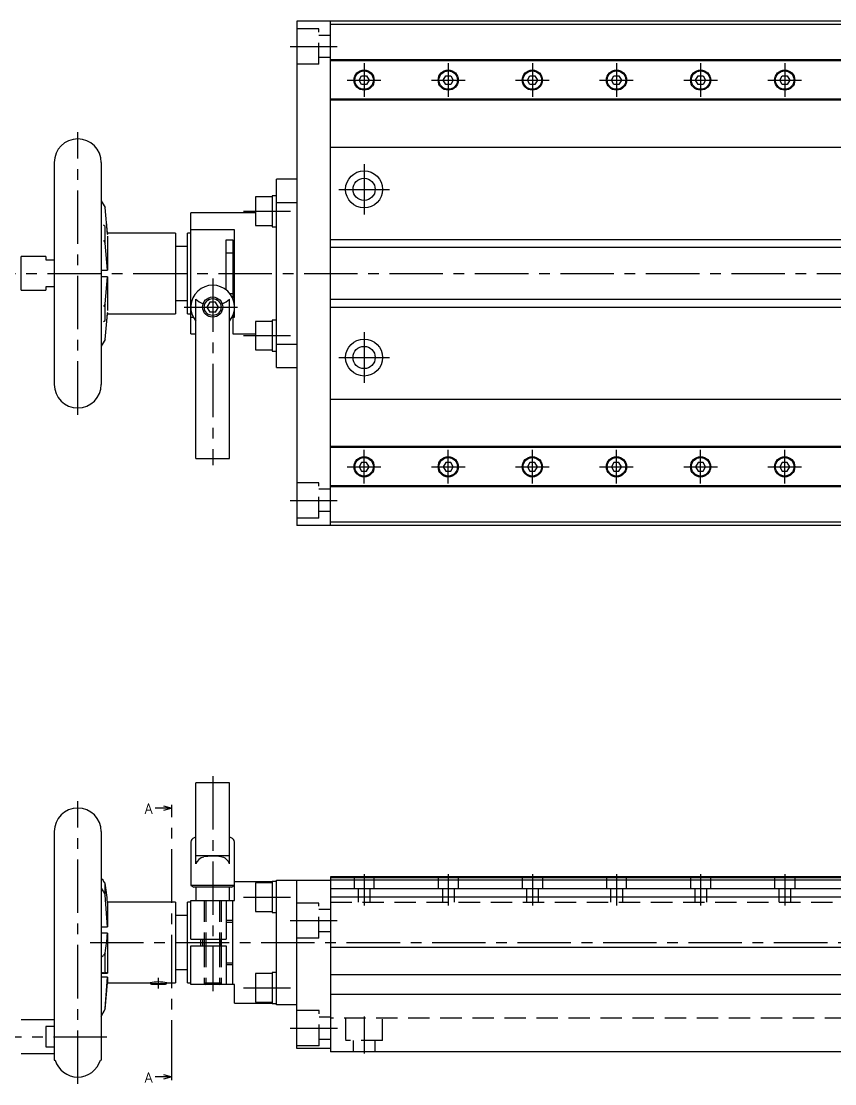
# Model space of a CAD drawing. Extents: x -2 to 770, y -8 to 325.
# Drawn here: x 256.2 to 497.9, y 8 to 324 of the extents above; entities that cross this region are included whole.
import ezdxf

# ---------------------------------------------------------------- set-up
doc = ezdxf.new("R2010")
doc.units = 0
doc.header["$LTSCALE"] = 0.5
doc.linetypes.add('CENTER', pattern=[50.8, 31.75, -6.35, 6.35, -6.35])
doc.linetypes.add('DASHED', pattern=[19.05, 12.7, -6.35])
for name, color, linetype in [('MSM_CENTER', 1, 'CENTER'), ('MSM_CONTINUOUS', 7, 'CONTINUOUS'), ('MSM_DASHED', 4, 'DASHED'), ('MSM_NARROW', 5, 'CONTINUOUS'), ('MSM_PART_NUMBER', 7, 'CONTINUOUS')]:
    doc.layers.add(name, color=color, linetype=linetype)
doc.styles.get("Standard").update_dxf_attribs({"font": 'txt.shx', "height": 3, "bigfont": 'bigfont.shx'})

msp = doc.modelspace()

# ---------------------------------------------------------------- linework, layer by layer
at = {"layer": 'MSM_CENTER'}
for p, q in [((336.04, 316.47), (350.04, 316.47)), ((358.04, 311.47), (358.04, 301.47)), ((383.04, 311.47), (383.04, 301.47)), ((408.04, 311.47), (408.04, 301.47)), ((433.04, 311.47), (433.04, 301.47)), ((458.04, 311.47), (458.04, 301.47)), ((483.04, 311.47), (483.04, 301.47)), ((353.04, 306.47), (363.04, 306.47)), ((378.04, 306.47), (388.04, 306.47)), ((403.04, 306.47), (413.04, 306.47)), ((428.04, 306.47), (438.04, 306.47)), ((453.04, 306.47), (463.04, 306.47)), ((478.04, 306.47), (488.04, 306.47)), ((272.94, 206.97), (272.94, 290.97)), ((358.04, 281.47), (358.04, 266.47)), ((350.54, 273.97), (365.54, 273.97)), ((322.21, 267.47), (336.21, 267.47)), ((213.19, 248.97), (770.04, 248.97)), ((313.04, 247.47), (313.04, 191.97)), ((304.54, 238.97), (321.54, 238.97)), ((358.04, 231.47), (358.04, 216.47)), ((322.21, 230.47), (336.21, 230.47)), ((350.54, 223.97), (365.54, 223.97)), ((358.04, 186.47), (358.04, 196.47)), ((383.04, 186.47), (383.04, 196.47)), ((408.04, 186.47), (408.04, 196.47)), ((433.04, 186.47), (433.04, 196.47)), ((458.04, 186.47), (458.04, 196.47)), ((483.04, 186.47), (483.04, 196.47)), ((353.04, 191.47), (363.04, 191.47)), ((378.04, 191.47), (388.04, 191.47)), ((403.04, 191.47), (413.04, 191.47)), ((428.04, 191.47), (438.04, 191.47)), ((453.04, 191.47), (463.04, 191.47)), ((478.04, 191.47), (488.04, 191.47)), ((336.04, 181.47), (350.04, 181.47)), ((313.04, 99.5), (313.04, 35.5)), ((272.94, 8), (272.94, 92)), ((300.94, 11.04), (300.94, 88.96)), ((358.04, 70.32), (358.04, 60.98)), ((383.04, 70.32), (383.04, 60.98)), ((408.04, 70.32), (408.04, 60.98)), ((433.04, 70.32), (433.04, 60.98)), ((458.04, 70.32), (458.04, 60.98)), ((483.04, 70.32), (483.04, 60.98)), ((322.21, 63.5), (336.21, 63.5)), ((336.04, 56.5), (350.04, 56.5)), ((276.64, 50), (770.04, 50)), ((296.94, 36.37), (296.94, 39.53)), ((322.21, 36.5), (336.21, 36.5)), ((358.04, 28), (358.04, 17)), ((336.04, 24.5), (350.09, 24.5)), ((214.94, 22), (281.94, 22))]:
    msp.add_line(p, q, dxfattribs=at)
at = {"layer": 'MSM_CONTINUOUS'}
for p, q in [((348.04, 323.97), (338.04, 323.97)), ((338.04, 323.97), (338.04, 173.97)), ((348.04, 173.97), (348.04, 323.97)), ((348.04, 323.92), (348.09, 323.92)), ((508.04, 322.97), (348.04, 322.97)), ((768.04, 323.97), (348.09, 323.97)), ((348.09, 323.97), (348.09, 323.92)), ((508.04, 312.47), (348.04, 312.47)), ((508.04, 312.17), (348.04, 312.17)), ((356.56, 306.47), (357.3, 307.75)), ((357.3, 307.75), (358.78, 307.75)), ((358.78, 307.75), (359.52, 306.47)), ((381.56, 306.47), (382.3, 307.75)), ((382.3, 307.75), (383.78, 307.75)), ((383.78, 307.75), (384.52, 306.47)), ((406.56, 306.47), (407.3, 307.75)), ((407.3, 307.75), (408.78, 307.75)), ((408.78, 307.75), (409.52, 306.47)), ((431.56, 306.47), (432.3, 307.75)), ((432.3, 307.75), (433.78, 307.75)), ((433.78, 307.75), (434.52, 306.47)), ((456.56, 306.47), (457.3, 307.75)), ((457.3, 307.75), (458.78, 307.75)), ((458.78, 307.75), (459.52, 306.47)), ((481.56, 306.47), (482.3, 307.75)), ((482.3, 307.75), (483.78, 307.75)), ((483.78, 307.75), (484.52, 306.47)), ((357.3, 305.19), (356.56, 306.47)), ((358.78, 305.19), (357.3, 305.19)), ((359.52, 306.47), (358.78, 305.19)), ((382.3, 305.19), (381.56, 306.47)), ((383.78, 305.19), (382.3, 305.19)), ((384.52, 306.47), (383.78, 305.19)), ((407.3, 305.19), (406.56, 306.47)), ((408.78, 305.19), (407.3, 305.19)), ((409.52, 306.47), (408.78, 305.19)), ((432.3, 305.19), (431.56, 306.47)), ((433.78, 305.19), (432.3, 305.19)), ((434.52, 306.47), (433.78, 305.19)), ((457.3, 305.19), (456.56, 306.47)), ((458.78, 305.19), (457.3, 305.19)), ((459.52, 306.47), (458.78, 305.19)), ((482.3, 305.19), (481.56, 306.47)), ((483.78, 305.19), (482.3, 305.19)), ((484.52, 306.47), (483.78, 305.19)), ((508.04, 300.77), (348.04, 300.77)), ((508.04, 300.47), (348.04, 300.47)), ((508.04, 286.47), (348.04, 286.47)), ((265.94, 281.97), (265.94, 215.97)), ((279.94, 281.97), (279.94, 215.96)), ((338.04, 276.97), (332.04, 276.97)), ((332.04, 220.97), (332.04, 276.97)), ((330.74, 272.07), (330.74, 262.87)), ((332.04, 272.07), (330.74, 272.07)), ((279.94, 270.57), (281.12, 268.56)), ((325.74, 271.72), (325.74, 263.22)), ((330.74, 271.72), (325.74, 271.72)), ((338.04, 269.98), (332.04, 269.98)), ((281.81, 260.65), (281.12, 268.56)), ((306.54, 230.99), (306.54, 266.97)), ((325.74, 266.97), (306.54, 266.97)), ((281.12, 262.97), (280.64, 263.28)), ((281.12, 258.01), (281.12, 262.97)), ((281.81, 260.97), (281.51, 264.34)), ((325.74, 263.22), (330.74, 263.22)), ((330.74, 262.87), (332.04, 262.87)), ((281.67, 260.65), (281.81, 260.65)), ((301.94, 260.97), (281.81, 260.97)), ((281.81, 260.97), (281.81, 260.65)), ((281.81, 260.03), (281.81, 249.97)), ((301.94, 260.97), (301.94, 236.97)), ((305.54, 236.97), (305.54, 260.97)), ((306.54, 260.97), (305.54, 260.97)), ((319.54, 261.92), (306.54, 261.92)), ((319.54, 236.01), (319.54, 261.92)), ((280.64, 258.84), (281.12, 258.01)), ((281.81, 249.97), (281.12, 258.01)), ((305.54, 256.97), (301.94, 256.97)), ((317.04, 244.09), (317.04, 258.97)), ((317.04, 258.97), (319.04, 258.97)), ((319.04, 258.97), (319.04, 241.47)), ((508.04, 258.97), (348.04, 258.97)), ((256.15, 243.97), (256.15, 253.97)), ((263.44, 253.97), (256.15, 253.97)), ((263.44, 253.97), (263.44, 252.97)), ((263.44, 252.97), (265.94, 252.97)), ((319.04, 254.97), (317.04, 254.97)), ((279.94, 249.97), (281.81, 249.97)), ((281.81, 247.96), (279.94, 247.96)), ((281.12, 239.92), (281.81, 247.96)), ((281.81, 247.96), (281.81, 237.9)), ((256.15, 243.97), (263.44, 243.97)), ((263.44, 244.97), (263.44, 243.97)), ((265.94, 244.97), (263.44, 244.97)), ((301.94, 240.97), (305.54, 240.97)), ((308.04, 193.97), (308.04, 241.3)), ((312.18, 240.47), (311.31, 238.97)), ((313.91, 240.47), (312.18, 240.47)), ((314.77, 238.97), (313.91, 240.47)), ((318.04, 193.97), (318.04, 241.3)), ((318.16, 242.97), (319.04, 242.97)), ((281.12, 239.92), (280.64, 239.09)), ((281.12, 234.96), (281.12, 239.92)), ((281.51, 233.6), (281.81, 237.28)), ((281.81, 237.28), (281.67, 237.28)), ((281.81, 237.28), (281.81, 236.97)), ((311.31, 238.97), (312.18, 237.47)), ((313.91, 237.47), (312.18, 237.47)), ((313.91, 237.47), (314.77, 238.97)), ((348.04, 238.97), (508.04, 238.97)), ((280.64, 234.65), (281.12, 234.96)), ((281.12, 229.37), (281.81, 236.97)), ((281.81, 236.97), (301.94, 236.97)), ((305.54, 236.97), (306.54, 236.97)), ((306.54, 236.01), (307.25, 236.01)), ((319.04, 236.47), (319.04, 230.97)), ((319.04, 236.01), (319.54, 236.01)), ((325.74, 234.72), (325.74, 226.22)), ((330.74, 234.72), (325.74, 234.72)), ((330.74, 235.07), (330.74, 225.87)), ((332.04, 235.07), (330.74, 235.07)), ((306.54, 230.99), (308.04, 230.99)), ((319.04, 230.97), (325.74, 230.97)), ((281.12, 229.37), (279.94, 227.37)), ((332.04, 227.95), (338.04, 227.95)), ((325.74, 226.22), (330.74, 226.22)), ((330.74, 225.87), (332.04, 225.87)), ((332.04, 220.97), (338.04, 220.97)), ((508.04, 211.47), (348.04, 211.47)), ((508.04, 197.47), (348.04, 197.47)), ((508.04, 197.17), (348.04, 197.17)), ((308.04, 193.97), (318.04, 193.97)), ((357.3, 192.75), (356.56, 191.47)), ((358.78, 192.75), (357.3, 192.75)), ((359.52, 191.47), (358.78, 192.75)), ((382.3, 192.75), (381.56, 191.47)), ((383.78, 192.75), (382.3, 192.75)), ((384.52, 191.47), (383.78, 192.75)), ((407.3, 192.75), (406.56, 191.47)), ((408.78, 192.75), (407.3, 192.75)), ((409.52, 191.47), (408.78, 192.75)), ((432.3, 192.75), (431.56, 191.47)), ((433.78, 192.75), (432.3, 192.75)), ((434.52, 191.47), (433.78, 192.75)), ((457.3, 192.75), (456.56, 191.47)), ((458.78, 192.75), (457.3, 192.75)), ((459.52, 191.47), (458.78, 192.75)), ((482.3, 192.75), (481.56, 191.47)), ((483.78, 192.75), (482.3, 192.75)), ((484.52, 191.47), (483.78, 192.75)), ((356.56, 191.47), (357.3, 190.19)), ((357.3, 190.19), (358.78, 190.19)), ((358.78, 190.19), (359.52, 191.47)), ((381.56, 191.47), (382.3, 190.19)), ((382.3, 190.19), (383.78, 190.19)), ((383.78, 190.19), (384.52, 191.47)), ((406.56, 191.47), (407.3, 190.19)), ((407.3, 190.19), (408.78, 190.19)), ((408.78, 190.19), (409.52, 191.47)), ((431.56, 191.47), (432.3, 190.19)), ((432.3, 190.19), (433.78, 190.19)), ((433.78, 190.19), (434.52, 191.47)), ((456.56, 191.47), (457.3, 190.19)), ((457.3, 190.19), (458.78, 190.19)), ((458.78, 190.19), (459.52, 191.47)), ((481.56, 191.47), (482.3, 190.19)), ((482.3, 190.19), (483.78, 190.19)), ((483.78, 190.19), (484.52, 191.47)), ((508.04, 185.77), (348.04, 185.77)), ((508.04, 185.47), (348.04, 185.47)), ((348.04, 173.97), (338.04, 173.97)), ((508.04, 174.97), (348.04, 174.97)), ((348.09, 174.02), (348.04, 174.02)), ((348.09, 174.02), (348.09, 173.97)), ((768.04, 173.97), (348.09, 173.97)), ((308.04, 73.36), (308.04, 97.5)), ((318.04, 97.5), (308.04, 97.5)), ((318.04, 73.36), (318.04, 97.5)), ((265.94, 83), (265.94, 15)), ((279.94, 83), (279.94, 15)), ((306.54, 79.87), (306.54, 67)), ((319.54, 62.5), (319.54, 79.87)), ((308.04, 75.92), (318.04, 75.92)), ((281.12, 67.67), (280.64, 68.26)), ((281.12, 64.06), (281.12, 67.67)), ((306.54, 67), (307.41, 66.5)), ((319.54, 67), (306.54, 67)), ((318.68, 66.5), (307.41, 66.5)), ((308.04, 66.5), (308.04, 62.5)), ((318.04, 62.5), (318.04, 66.5)), ((318.68, 66.5), (319.54, 67)), ((330.74, 68), (319.54, 68)), ((330.74, 67.75), (325.74, 67.75)), ((325.74, 67.75), (325.74, 59.25)), ((332.04, 68.1), (330.74, 68.1)), ((330.74, 68.1), (330.74, 58.9)), ((332.04, 31.5), (332.04, 68.5)), ((332.04, 68.5), (348.04, 68.5)), ((338.04, 18.5), (338.04, 68.5)), ((511.59, 69.5), (348.04, 69.5)), ((348.04, 69.5), (348.04, 17.5)), ((511.59, 69.2), (348.04, 69.2)), ((511.09, 68.55), (348.04, 68.55)), ((280.64, 65.03), (281.12, 64.06)), ((281.81, 54.65), (281.12, 64.06)), ((511.09, 65.95), (348.04, 65.95)), ((768.04, 63.5), (348.04, 63.5)), ((301.94, 62), (281.8, 62)), ((281.81, 61.96), (281.81, 54.65)), ((301.94, 62), (301.94, 38)), ((305.54, 38), (305.54, 62)), ((306.54, 62), (305.54, 62)), ((306.54, 51), (306.54, 62.5)), ((306.54, 62.5), (319.54, 62.5)), ((317.04, 62.5), (317.04, 51)), ((319.04, 37.5), (319.04, 62.5)), ((305.54, 58), (301.94, 58)), ((325.74, 59.25), (330.74, 59.25)), ((330.74, 58.9), (332.04, 58.9)), ((279.94, 54.65), (281.81, 54.65)), ((317.04, 56.63), (319.04, 56.63)), ((319.04, 56), (317.04, 56)), ((281.81, 52.74), (279.94, 52.74)), ((281.81, 52.74), (281.81, 40.92)), ((306.54, 51), (317.04, 51)), ((309.54, 49), (309.54, 51)), ((310.04, 51), (310.04, 49)), ((310.54, 51), (310.54, 49)), ((310.54, 51), (310.54, 49)), ((315.54, 49), (315.54, 51)), ((315.54, 51), (315.54, 49)), ((306.54, 37.5), (306.54, 49)), ((306.54, 49), (317.04, 49)), ((317.04, 49), (317.04, 37.5)), ((768.04, 48.5), (348.04, 48.5)), ((348.09, 47.81), (348.04, 47.81)), ((348.09, 47.81), (348.09, 40.5)), ((281.12, 46.86), (280.64, 46.25)), ((281.12, 41.02), (281.12, 46.86)), ((301.94, 42), (305.54, 42)), ((317.04, 44), (319.04, 44)), ((319.04, 43.37), (317.04, 43.37)), ((332.04, 41.1), (330.74, 41.1)), ((330.74, 41.1), (330.74, 31.9)), ((281.81, 39.74), (279.94, 39.74)), ((280.1, 40.92), (281.81, 40.92)), ((280.61, 41.03), (281.12, 41.02)), ((281.12, 30.39), (281.81, 39.74)), ((281.12, 30.15), (281.81, 38)), ((281.81, 39.74), (281.81, 38)), ((281.81, 38), (294.44, 38)), ((294.44, 38), (294.44, 37.86)), ((299.44, 37.86), (299.44, 38)), ((299.44, 38), (301.94, 38)), ((305.54, 38), (306.54, 38)), ((330.74, 40.75), (325.74, 40.75)), ((325.74, 40.75), (325.74, 32.25)), ((348.04, 40.5), (768.04, 40.5)), ((294.44, 37.86), (294.89, 37.6)), ((294.44, 37.86), (299.44, 37.86)), ((294.89, 37.6), (299, 37.6)), ((299, 37.6), (299.44, 37.86)), ((319.54, 37.5), (306.54, 37.5)), ((319.54, 32), (319.54, 37.5)), ((319.54, 32), (330.74, 32)), ((325.74, 32.25), (330.74, 32.25)), ((330.74, 31.9), (332.04, 31.9)), ((768.04, 34.5), (348.04, 34.5)), ((348.09, 34.5), (348.09, 17.5)), ((280.64, 29.43), (279.94, 28.1)), ((281.12, 30.39), (280.64, 29.43)), ((281.12, 30.15), (281.12, 30.39)), ((338.04, 31.5), (332.04, 31.5)), ((265.94, 27), (256.15, 27)), ((263.44, 25), (263.44, 19)), ((265.94, 25), (263.44, 25)), ((263.44, 19), (265.94, 19)), ((256.15, 17), (265.94, 17)), ((348.04, 18.5), (338.04, 18.5)), ((768.04, 17.5), (348.04, 17.5)), ((265.94, 15), (266.23, 15)), ((279.66, 15), (279.94, 15))]:
    msp.add_line(p, q, dxfattribs=at)
for centre, radius in [((358.04, 306.47), 3), ((358.04, 306.47), 2.75), ((383.04, 306.47), 3), ((383.04, 306.47), 2.75), ((408.04, 306.47), 3), ((408.04, 306.47), 2.75), ((433.04, 306.47), 3), ((433.04, 306.47), 2.75), ((458.04, 306.47), 3), ((458.04, 306.47), 2.75), ((483.04, 306.47), 3), ((483.04, 306.47), 2.75), ((358.04, 273.97), 5.5), ((358.04, 273.97), 3.3), ((313.04, 238.97), 3), ((313.04, 238.97), 2.5), ((358.04, 223.97), 5.5), ((358.04, 223.97), 3.3), ((358.04, 191.47), 3), ((358.04, 191.47), 2.75), ((383.04, 191.47), 3), ((383.04, 191.47), 2.75), ((408.04, 191.47), 3), ((408.04, 191.47), 2.75), ((433.04, 191.47), 3), ((433.04, 191.47), 2.75), ((458.04, 191.47), 3), ((458.04, 191.47), 2.75), ((483.04, 191.47), 3), ((483.04, 191.47), 2.75)]:
    msp.add_circle(centre, radius, dxfattribs=at)
for centre, radius, start, end in [((272.94, 281.97), 7, 0.0123, 180), ((313.04, 238.97), 6.5, 320.2849, 219.7151), ((312.9, 246.57), 7.17, 227.3363, 247.8884), ((313.18, 246.57), 7.17, 292.1116, 312.6637), ((272.94, 215.97), 7, 180, 359.9877), ((272.94, 83), 7, 0.0123, 180), ((307.84, 79.87), 1.3, 104.5706, 180), ((313.04, 59.86), 21.97, 103.1548, 104.5706), ((313.04, 59.86), 21.97, 75.4294, 76.8452), ((318.24, 79.87), 1.3, 0, 75.4294), ((310.91, 72.48), 3, 100.4873, 163.0346), ((313.03, 62.13), 13.57, 79.6693, 101.3236), ((315.12, 72.44), 3.06, 17.4567, 83.5479), ((290.95, 76.68), 13.32, 214.254, 219.2372), ((115.27, 44.84), 167.41, 5.8834, 7.8375), ((269.16, 59.27), 12.85, 26.6479, 32.8857), ((103.99, 70.52), 178.7, 352.3917, 354.2904), ((278.39, 48), 2.85, 303.1221, 322.1721), ((280.65, 39.56), 1.47, 91.4331, 118.6545), ((278.97, 24.79), 16.38, 80.0215, 82.4525), ((296.94, 26.22), 12.04, 78.0142, 101.9858), ((104.32, 123.65), 200, 331.4157, 332.1288), ((272.94, 17), 7, 196.3896, 343.5917)]:
    msp.add_arc(centre, radius, start, end, dxfattribs=at)
at = {"layer": 'MSM_DASHED'}
for p, q in [((344.57, 321.72), (337.97, 321.72)), ((344.57, 311.22), (344.57, 321.72)), ((347.97, 319.77), (344.57, 319.77)), ((347.97, 313.17), (344.57, 313.17)), ((344.57, 311.22), (337.97, 311.22)), ((344.57, 186.72), (337.97, 186.72)), ((344.57, 176.22), (344.57, 186.72)), ((347.97, 184.77), (344.57, 184.77)), ((347.97, 178.17), (344.57, 178.17)), ((344.57, 176.22), (337.97, 176.22)), ((355.04, 69.5), (355.04, 66)), ((361.04, 66), (361.04, 69.5)), ((380.04, 69.5), (380.04, 66)), ((386.04, 69.5), (386.04, 66)), ((405.04, 69.5), (405.04, 66)), ((411.04, 69.5), (411.04, 66)), ((430.04, 69.5), (430.04, 66)), ((436.04, 66), (436.04, 69.5)), ((455.04, 69.5), (455.04, 66)), ((461.04, 66), (461.04, 69.5)), ((480.04, 69.5), (480.04, 66)), ((486.04, 69.5), (486.04, 66)), ((361.04, 66), (355.04, 66)), ((356.29, 66), (356.29, 62)), ((359.79, 66), (359.79, 62)), ((386.04, 66), (380.04, 66)), ((381.29, 66), (381.29, 62)), ((384.79, 66), (384.79, 62)), ((411.04, 66), (405.04, 66)), ((406.29, 66), (406.29, 62)), ((409.79, 66), (409.79, 62)), ((436.04, 66), (430.04, 66)), ((431.29, 66), (431.29, 62)), ((434.79, 66), (434.79, 62)), ((461.04, 66), (455.04, 66)), ((456.29, 66), (456.29, 62)), ((459.79, 66), (459.79, 62)), ((486.04, 66), (480.04, 66)), ((481.29, 66), (481.29, 62)), ((484.79, 66), (484.79, 62)), ((310.54, 62.5), (310.54, 51)), ((310.97, 62.5), (310.97, 51)), ((315.11, 62.5), (315.11, 51)), ((315.54, 62.5), (315.54, 51)), ((344.57, 61.75), (337.97, 61.75)), ((344.57, 51.25), (344.57, 61.75)), ((348.04, 62), (768.04, 62)), ((347.97, 59.8), (344.57, 59.8)), ((344.57, 51.25), (337.97, 51.25)), ((347.97, 53.2), (344.57, 53.2)), ((310.54, 49), (310.54, 37.5)), ((310.97, 49), (310.97, 37.5)), ((315.11, 49), (315.11, 37.5)), ((315.54, 49), (315.54, 37.5)), ((315.54, 37.93), (310.54, 37.93)), ((310.54, 37.93), (310.97, 37.5)), ((315.11, 37.5), (315.54, 37.93)), ((344.64, 29.75), (338.04, 29.75)), ((344.64, 19.25), (344.64, 29.75)), ((348.04, 27.8), (344.64, 27.8)), ((768.04, 27.5), (348.04, 27.5)), ((352.54, 27.5), (352.54, 20.9)), ((363.54, 20.9), (363.54, 27.5)), ((344.64, 19.25), (338.04, 19.25)), ((348.04, 21.2), (344.64, 21.2)), ((363.54, 20.9), (352.54, 20.9)), ((354.74, 20.9), (354.74, 17.5)), ((361.34, 17.5), (361.34, 20.9)), ((348.09, 18.55), (348.04, 18.55))]:
    msp.add_line(p, q, dxfattribs=at)
at = {"layer": 'MSM_NARROW'}
for p, q in [((508.04, 256.72), (348.04, 256.72)), ((508.04, 241.22), (348.04, 241.22)), ((310.97, 51), (310.97, 49)), ((315.11, 51), (315.11, 49))]:
    msp.add_line(p, q, dxfattribs=at)
at = {"layer": 'MSM_PART_NUMBER'}
for p, q in [((300.94, 89.96), (295.94, 89.96)), ((298.44, 90.63), (300.94, 89.96)), ((300.94, 89.96), (298.44, 89.29)), ((300.94, 88.96), (300.94, 90.96)), ((300.94, 10.04), (295.94, 10.04)), ((298.44, 10.71), (300.94, 10.04)), ((300.94, 10.04), (298.44, 9.37)), ((300.94, 9.04), (300.94, 11.04))]:
    msp.add_line(p, q, dxfattribs=at)

# ---------------------------------------------------------------- texts
for p in [(292.85, 88.31), (292.85, 8.38)]:
    msp.add_text('A', height=3, dxfattribs=at).set_placement(p)

doc.saveas('drawing.dxf')
